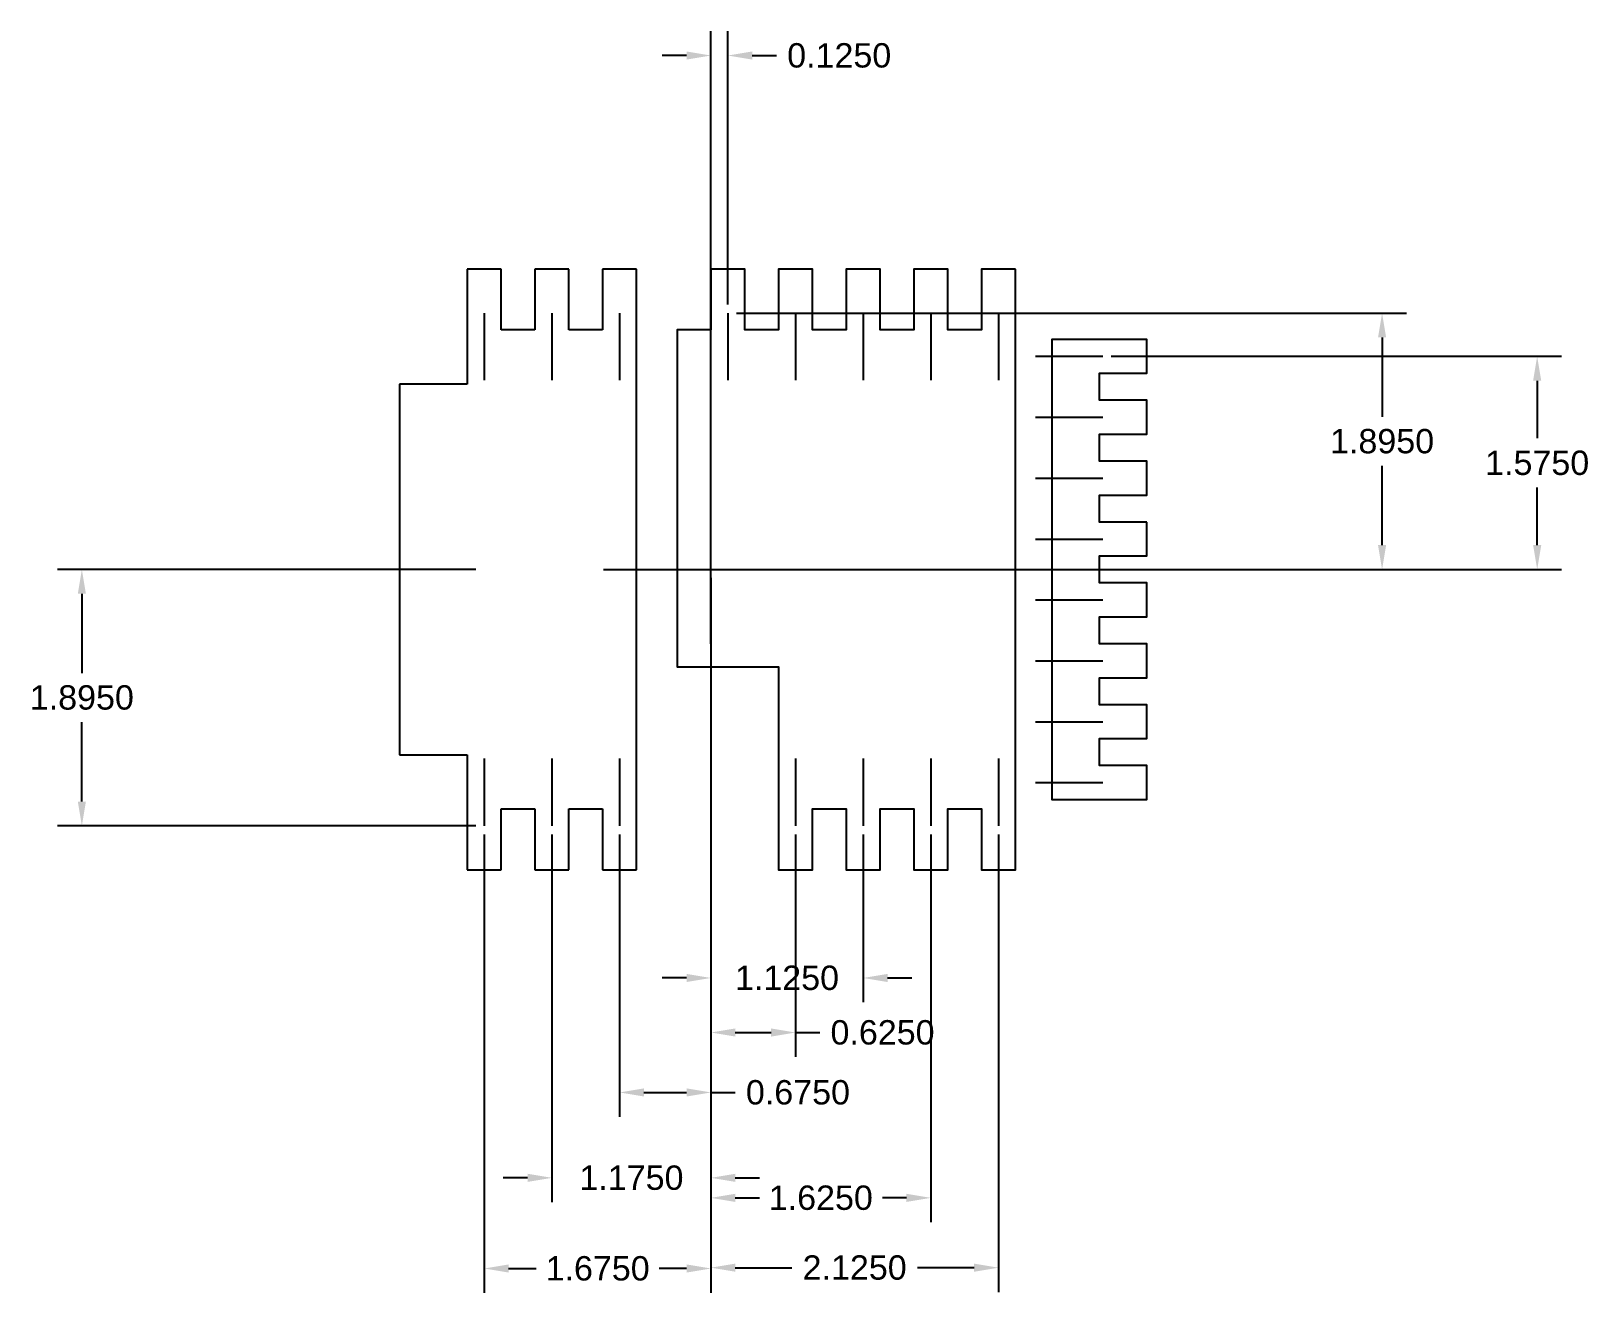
# Model space of a CAD drawing. Header units: inches. Extents: x -5 to 6.5, y -5.3 to 4.
import ezdxf

# ---------------------------------------------------------------- set-up
doc = ezdxf.new("R2010")
doc.units = ezdxf.units.IN
doc.header["$MEASUREMENT"] = 0
doc.styles.get("Standard").update_dxf_attribs({"font": 'arial.ttf'})
doc.dimstyles.get("Standard").update_dxf_attribs({"dimtxt": 0.18, "dimasz": 0.18, "dimexe": 0.18, "dimexo": 0.0625, "dimgap": 0.09, "dimtad": 0, "dimtih": 1, "dimtoh": 1, "dimdec": 4, "dimzin": 0, "dimdsep": 46, "dimtxsty": 'Standard', "dimcen": 0.09, "dimadec": 0, "dimazin": 0, "dimtfac": 1, "dimtdec": 4, "dimtofl": 0, "dimtmove": 0, "dimatfit": 3, "dimfxl": 1, "dimtolj": 1, "dimtzin": 0, "dimarcsym": 0})

# ---------------------------------------------------------------- blocks, each defined once
blk = doc.blocks.new('*D18')
at = {"color": 0, "lineweight": -2, "transparency": 16777216}
for p, q in [((-1.737, 0), (-4.828, 0)), ((-4.648, -0.18), (-4.648, -0.766)), ((-4.648, -1.715), (-4.648, -1.129)), ((-1.737, -1.895), (-4.828, -1.895))]:
    blk.add_line(p, q, dxfattribs=at)
at = {"color": 0, "transparency": 16777216}
for points in [[(-4.678, -0.18), (-4.618, -0.18), (-4.648, 0)], [(-4.678, -1.715), (-4.618, -1.715), (-4.648, -1.895)]]:
    blk.add_solid(points, dxfattribs=at)
at = {"layer": 'Defpoints', "color": 0, "transparency": 16777216}
for p in [(-1.675, 0), (-4.648, 0), (-1.675, -1.895)]:
    blk.add_point(p, dxfattribs=at)
at = {"color": 0, "transparency": 16777216, "insert": (-4.648, -0.947), "char_height": 0.18, "attachment_point": 5}
blk.add_mtext('\\A1;1.8950', dxfattribs=at)
blk = doc.blocks.new('*D19')
at = {"color": 0, "lineweight": -2, "transparency": 16777216}
for p, q in [((0, -0.062), (0, -5.346)), ((-1.675, -1.958), (-1.675, -5.346)), ((-1.495, -5.166), (-1.292, -5.166)), ((-0.18, -5.166), (-0.383, -5.166))]:
    blk.add_line(p, q, dxfattribs=at)
at = {"color": 0, "transparency": 16777216}
for points in [[(-1.495, -5.136), (-1.495, -5.196), (-1.675, -5.166)], [(-0.18, -5.136), (-0.18, -5.196), (0, -5.166)]]:
    blk.add_solid(points, dxfattribs=at)
at = {"layer": 'Defpoints', "color": 0, "transparency": 16777216}
for p in [(0, 0), (-1.675, -1.895), (-1.675, -5.166)]:
    blk.add_point(p, dxfattribs=at)
at = {"color": 0, "transparency": 16777216, "insert": (-0.837, -5.166), "char_height": 0.18, "attachment_point": 5}
blk.add_mtext('\\A1;1.6750', dxfattribs=at)
blk = doc.blocks.new('*D20')
at = {"color": 0, "lineweight": -2, "transparency": 16777216}
for p, q in [((0, -0.062), (0, -4.676)), ((-1.175, -1.958), (-1.175, -4.676)), ((-1.355, -4.496), (-1.535, -4.496)), ((0.18, -4.496), (0.36, -4.496))]:
    blk.add_line(p, q, dxfattribs=at)
at = {"color": 0, "transparency": 16777216}
for points in [[(-1.355, -4.466), (-1.355, -4.526), (-1.175, -4.496)], [(0.18, -4.466), (0.18, -4.526), (0, -4.496)]]:
    blk.add_solid(points, dxfattribs=at)
at = {"layer": 'Defpoints', "color": 0, "transparency": 16777216}
for p in [(0, 0), (-1.175, -1.895), (0, -4.496)]:
    blk.add_point(p, dxfattribs=at)
at = {"color": 0, "transparency": 16777216, "insert": (-0.587, -4.496), "char_height": 0.18, "attachment_point": 5}
blk.add_mtext('\\A1;1.1750', dxfattribs=at)
blk = doc.blocks.new('*D21')
at = {"color": 0, "lineweight": -2, "transparency": 16777216}
for p, q in [((0, -0.062), (0, -4.045)), ((-0.675, -1.958), (-0.675, -4.045)), ((-0.495, -3.865), (-0.18, -3.865)), ((0, -3.865), (0.18, -3.865))]:
    blk.add_line(p, q, dxfattribs=at)
at = {"color": 0, "transparency": 16777216}
for points in [[(-0.495, -3.835), (-0.495, -3.895), (-0.675, -3.865)], [(-0.18, -3.835), (-0.18, -3.895), (0, -3.865)]]:
    blk.add_solid(points, dxfattribs=at)
at = {"layer": 'Defpoints', "color": 0, "transparency": 16777216}
for p in [(0, 0), (-0.675, -1.895), (0, -3.865)]:
    blk.add_point(p, dxfattribs=at)
at = {"color": 0, "transparency": 16777216, "insert": (0.643, -3.865), "char_height": 0.18, "attachment_point": 5}
blk.add_mtext('\\A1;0.6750', dxfattribs=at)
blk = doc.blocks.new('*D22')
at = {"color": 0, "lineweight": -2, "transparency": 16777216}
for p, q in [((0, -0.062), (0, -3.602)), ((0.625, -1.958), (0.625, -3.602)), ((0.18, -3.422), (0.445, -3.422)), ((0.625, -3.422), (0.805, -3.422))]:
    blk.add_line(p, q, dxfattribs=at)
at = {"color": 0, "transparency": 16777216}
for points in [[(0.18, -3.392), (0.18, -3.452), (0, -3.422)], [(0.445, -3.392), (0.445, -3.452), (0.625, -3.422)]]:
    blk.add_solid(points, dxfattribs=at)
at = {"layer": 'Defpoints', "color": 0, "transparency": 16777216}
for p in [(0, 0), (0.625, -1.895), (0.625, -3.422)]:
    blk.add_point(p, dxfattribs=at)
at = {"color": 0, "transparency": 16777216, "insert": (1.268, -3.422), "char_height": 0.18, "attachment_point": 5}
blk.add_mtext('\\A1;0.6250', dxfattribs=at)
blk = doc.blocks.new('*D23')
at = {"color": 0, "lineweight": -2, "transparency": 16777216}
for p, q in [((0, -0.062), (0, -3.199)), ((1.125, -1.958), (1.125, -3.199)), ((-0.18, -3.019), (-0.36, -3.019)), ((1.305, -3.019), (1.485, -3.019))]:
    blk.add_line(p, q, dxfattribs=at)
at = {"color": 0, "transparency": 16777216}
for points in [[(-0.18, -2.989), (-0.18, -3.049), (0, -3.019)], [(1.305, -2.989), (1.305, -3.049), (1.125, -3.019)]]:
    blk.add_solid(points, dxfattribs=at)
at = {"layer": 'Defpoints', "color": 0, "transparency": 16777216}
for p in [(0, 0), (1.125, -1.895), (1.125, -3.019)]:
    blk.add_point(p, dxfattribs=at)
at = {"color": 0, "transparency": 16777216, "insert": (0.562, -3.019), "char_height": 0.18, "attachment_point": 5}
blk.add_mtext('\\A1;1.1250', dxfattribs=at)
blk = doc.blocks.new('*D24')
at = {"color": 0, "lineweight": -2, "transparency": 16777216}
for p, q in [((0, -0.062), (0, -4.824)), ((1.625, -1.958), (1.625, -4.824)), ((0.18, -4.644), (0.358, -4.644)), ((1.445, -4.644), (1.267, -4.644))]:
    blk.add_line(p, q, dxfattribs=at)
at = {"color": 0, "transparency": 16777216}
for points in [[(0.18, -4.614), (0.18, -4.674), (0, -4.644)], [(1.445, -4.614), (1.445, -4.674), (1.625, -4.644)]]:
    blk.add_solid(points, dxfattribs=at)
at = {"layer": 'Defpoints', "color": 0, "transparency": 16777216}
for p in [(0, 0), (1.625, -1.895), (1.625, -4.644)]:
    blk.add_point(p, dxfattribs=at)
at = {"color": 0, "transparency": 16777216, "insert": (0.812, -4.644), "char_height": 0.18, "attachment_point": 5}
blk.add_mtext('\\A1;1.6250', dxfattribs=at)
blk = doc.blocks.new('*D25')
at = {"color": 0, "lineweight": -2, "transparency": 16777216}
for p, q in [((0, -0.062), (0, -5.34)), ((2.125, -1.958), (2.125, -5.34)), ((0.18, -5.16), (0.598, -5.16)), ((1.945, -5.16), (1.527, -5.16))]:
    blk.add_line(p, q, dxfattribs=at)
at = {"color": 0, "transparency": 16777216}
for points in [[(0.18, -5.13), (0.18, -5.19), (0, -5.16)], [(1.945, -5.13), (1.945, -5.19), (2.125, -5.16)]]:
    blk.add_solid(points, dxfattribs=at)
at = {"layer": 'Defpoints', "color": 0, "transparency": 16777216}
for p in [(0, 0), (2.125, -1.895), (2.125, -5.16)]:
    blk.add_point(p, dxfattribs=at)
at = {"color": 0, "transparency": 16777216, "insert": (1.062, -5.16), "char_height": 0.18, "attachment_point": 5}
blk.add_mtext('\\A1;2.1250', dxfattribs=at)
blk = doc.blocks.new('*D27')
at = {"color": 0, "lineweight": -2, "transparency": 16777216}
for p, q in [((2.958, 1.575), (6.285, 1.575)), ((6.105, 1.395), (6.105, 0.969)), ((6.105, 0.18), (6.105, 0.606)), ((0.062, 0), (6.285, 0))]:
    blk.add_line(p, q, dxfattribs=at)
at = {"color": 0, "transparency": 16777216}
for points in [[(6.075, 1.395), (6.135, 1.395), (6.105, 1.575)], [(6.075, 0.18), (6.135, 0.18), (6.105, 0)]]:
    blk.add_solid(points, dxfattribs=at)
at = {"layer": 'Defpoints', "color": 0, "transparency": 16777216}
for p in [(2.895, 1.575), (6.105, 1.575), (0, 0)]:
    blk.add_point(p, dxfattribs=at)
at = {"color": 0, "transparency": 16777216, "insert": (6.105, 0.787), "char_height": 0.18, "attachment_point": 5}
blk.add_mtext('\\A1;1.5750', dxfattribs=at)
blk = doc.blocks.new('*D28')
at = {"color": 0, "lineweight": -2, "transparency": 16777216}
for p, q in [((0, 0.063), (0, 3.978)), ((0.125, 1.958), (0.125, 3.978)), ((-0.18, 3.798), (-0.36, 3.798)), ((0.305, 3.798), (0.485, 3.798))]:
    blk.add_line(p, q, dxfattribs=at)
at = {"color": 0, "transparency": 16777216}
for points in [[(-0.18, 3.828), (-0.18, 3.768), (0, 3.798)], [(0.305, 3.828), (0.305, 3.768), (0.125, 3.798)]]:
    blk.add_solid(points, dxfattribs=at)
at = {"layer": 'Defpoints', "color": 0, "transparency": 16777216}
for p in [(0.125, 3.798), (0.125, 1.895), (0, 0)]:
    blk.add_point(p, dxfattribs=at)
at = {"color": 0, "transparency": 16777216, "insert": (0.948, 3.798), "char_height": 0.18, "attachment_point": 5}
blk.add_mtext('\\A1;0.1250', dxfattribs=at)
blk = doc.blocks.new('*D29')
at = {"color": 0, "lineweight": -2, "transparency": 16777216}
for p, q in [((0.188, 1.895), (5.139, 1.895)), ((4.959, 1.715), (4.959, 1.129)), ((4.959, 0.18), (4.959, 0.766)), ((0.062, 0), (5.139, 0))]:
    blk.add_line(p, q, dxfattribs=at)
at = {"color": 0, "transparency": 16777216}
for points in [[(4.929, 1.715), (4.989, 1.715), (4.959, 1.895)], [(4.929, 0.18), (4.989, 0.18), (4.959, 0)]]:
    blk.add_solid(points, dxfattribs=at)
at = {"layer": 'Defpoints', "color": 0, "transparency": 16777216}
for p in [(0.125, 1.895), (0, 0), (4.959, 0)]:
    blk.add_point(p, dxfattribs=at)
at = {"color": 0, "transparency": 16777216, "insert": (4.959, 0.947), "char_height": 0.18, "attachment_point": 5}
blk.add_mtext('\\A1;1.8950', dxfattribs=at)

msp = doc.modelspace()

# ---------------------------------------------------------------- linework, layer by layer
for p, q in [((-1.55, 2.22), (-1.8, 2.22)), ((-1.8, 2.22), (-1.8, 1.77)), ((-1.55, 1.77), (-1.55, 2.22)), ((-1.05, 2.22), (-1.3, 2.22)), ((-1.3, 2.22), (-1.3, 1.77)), ((-1.05, 1.77), (-1.05, 2.22)), ((-0.55, 2.22), (-0.8, 2.22)), ((-0.8, 2.22), (-0.8, 1.77)), ((-0.55, 1.77), (-0.55, 2.22)), ((-1.675, 1.895), (-1.675, 1.39763)), ((-1.175, 1.895), (-1.175, 1.39763)), ((-0.675, 1.895), (-0.675, 1.39763)), ((0.125, 1.895), (0.125, 1.39763)), ((0.625, 1.895), (0.625, 1.39763)), ((1.125, 1.895), (1.125, 1.39763)), ((1.625, 1.895), (1.625, 1.39763)), ((2.125, 1.895), (2.125, 1.39763)), ((-1.8, 1.77), (-1.8, 1.37)), ((-1.3, 1.77), (-1.55, 1.77)), ((-0.8, 1.77), (-1.05, 1.77)), ((-0.55, -1.77), (-0.55, 1.77)), ((2.39763, 1.575), (2.895, 1.575)), ((-1.8, 1.37), (-2.3, 1.37)), ((-2.3, 1.37), (-2.3, -1.37)), ((2.39763, 1.125), (2.895, 1.125)), ((2.39763, 0.675), (2.895, 0.675)), ((0, -0.54883), (0, 0.35153)), ((2.39763, 0.225), (2.895, 0.225)), ((-0.79279, 0), (0.39524, 0)), ((2.39763, -0.225), (2.895, -0.225)), ((2.39763, -0.675), (2.895, -0.675)), ((2.39763, -1.125), (2.895, -1.125)), ((-2.3, -1.37), (-1.8, -1.37)), ((-1.8, -1.37), (-1.8, -1.77)), ((-1.675, -1.39763), (-1.675, -1.895)), ((-1.175, -1.39763), (-1.175, -1.895)), ((-0.675, -1.39763), (-0.675, -1.895)), ((0.625, -1.39763), (0.625, -1.895)), ((1.125, -1.39763), (1.125, -1.895)), ((1.625, -1.39763), (1.625, -1.895)), ((2.125, -1.39763), (2.125, -1.895)), ((2.39763, -1.575), (2.895, -1.575)), ((-1.8, -1.77), (-1.8, -2.22)), ((-1.55, -2.22), (-1.55, -1.77)), ((-1.55, -1.77), (-1.3, -1.77)), ((-1.3, -1.77), (-1.3, -2.22)), ((-1.05, -2.22), (-1.05, -1.77)), ((-1.05, -1.77), (-0.8, -1.77)), ((-0.8, -1.77), (-0.8, -2.22)), ((-0.55, -2.22), (-0.55, -1.77)), ((-1.8, -2.22), (-1.55, -2.22)), ((-1.3, -2.22), (-1.05, -2.22)), ((-0.8, -2.22), (-0.55, -2.22))]:
    msp.add_line(p, q)
for points in [[(2.25, 2.22), (2, 2.22), (2, 1.77), (1.75, 1.77), (1.75, 2.22), (1.5, 2.22), (1.5, 1.77), (1.25, 1.77), (1.25, 2.22), (1, 2.22), (1, 1.77), (0.75, 1.77), (0.75, 2.22), (0.5, 2.22), (0.5, 1.77), (0.25, 1.77), (0.25, 2.22), (0, 2.22), (0, 1.77), (-0.25, 1.77), (-0.25, -0.72), (0.5, -0.72), (0.5, -1.77), (0.5, -2.22), (0.75, -2.22), (0.75, -1.77), (1, -1.77), (1, -2.22), (1.25, -2.22), (1.25, -1.77), (1.5, -1.77), (1.5, -2.22), (1.75, -2.22), (1.75, -1.77), (2, -1.77), (2, -2.22), (2.25, -2.22), (2.25, -1.77)], [(3.22, 0.35), (2.87, 0.35), (2.87, 0.55), (3.22, 0.55), (3.22, 0.8), (2.87, 0.8), (2.87, 1), (3.22, 1), (3.22, 1.25), (2.87, 1.25), (2.87, 1.45), (3.22, 1.45), (3.22, 1.7), (2.87, 1.7), (2.52, 1.7), (2.52, -1.7), (2.87, -1.7), (3.22, -1.7), (3.22, -1.45), (2.87, -1.45), (2.87, -1.25), (3.22, -1.25), (3.22, -1), (2.87, -1), (2.87, -0.8), (3.22, -0.8), (3.22, -0.55), (2.87, -0.55), (2.87, -0.35), (3.22, -0.35), (3.22, -0.1), (2.87, -0.1), (2.87, 0.1), (3.22, 0.1)]]:
    msp.add_lwpolyline(points, close=True)

# ---------------------------------------------------------------- dimensions: what is measured, and where the dimension line sits
for base, p1, p2, picture, middle in [((0.125, 3.79826), (0, 0), (0.125, 1.895), '*D28', (0.94832, 3.79826)), ((-1.675, -5.16617), (0, 0), (-1.675, -1.895), '*D19', (-0.8375, -5.16617)), ((0, -4.49581), (-1.175, -1.895), (0, 0), '*D20', (-0.5875, -4.49581)), ((0, -3.86522), (-0.675, -1.895), (0, 0), '*D21', (0.64332, -3.86522)), ((1.125, -3.01876), (0, 0), (1.125, -1.895), '*D23', (0.5625, -3.01876)), ((0.625, -3.42211), (0, 0), (0.625, -1.895), '*D22', (1.26832, -3.42211)), ((1.625, -4.64352), (0, 0), (1.625, -1.895), '*D24', (0.8125, -4.64352)), ((2.125, -5.16049), (0, 0), (2.125, -1.895), '*D25', (1.0625, -5.16049))]:
    dim = msp.add_linear_dim(base=base, p1=p1, p2=p2, dimstyle='Standard')
    dim.commit()
    dim.dimension.update_dxf_attribs({"geometry": picture, "text_midpoint": middle})
for base, p1, p2, picture, middle in [((4.95854, 0), (0.125, 1.895), (0, 0), '*D29', (4.95854, 0.9475)), ((6.1046, 1.575), (0, 0), (2.895, 1.575), '*D27', (6.1046, 0.7875)), ((-4.64781, 0), (-1.675, -1.895), (-1.675, 0), '*D18', (-4.64781, -0.9475))]:
    dim = msp.add_linear_dim(base=base, p1=p1, p2=p2, angle=90, dimstyle='Standard')
    dim.commit()
    dim.dimension.update_dxf_attribs({"geometry": picture, "text_midpoint": middle})

doc.saveas('drawing.dxf')
